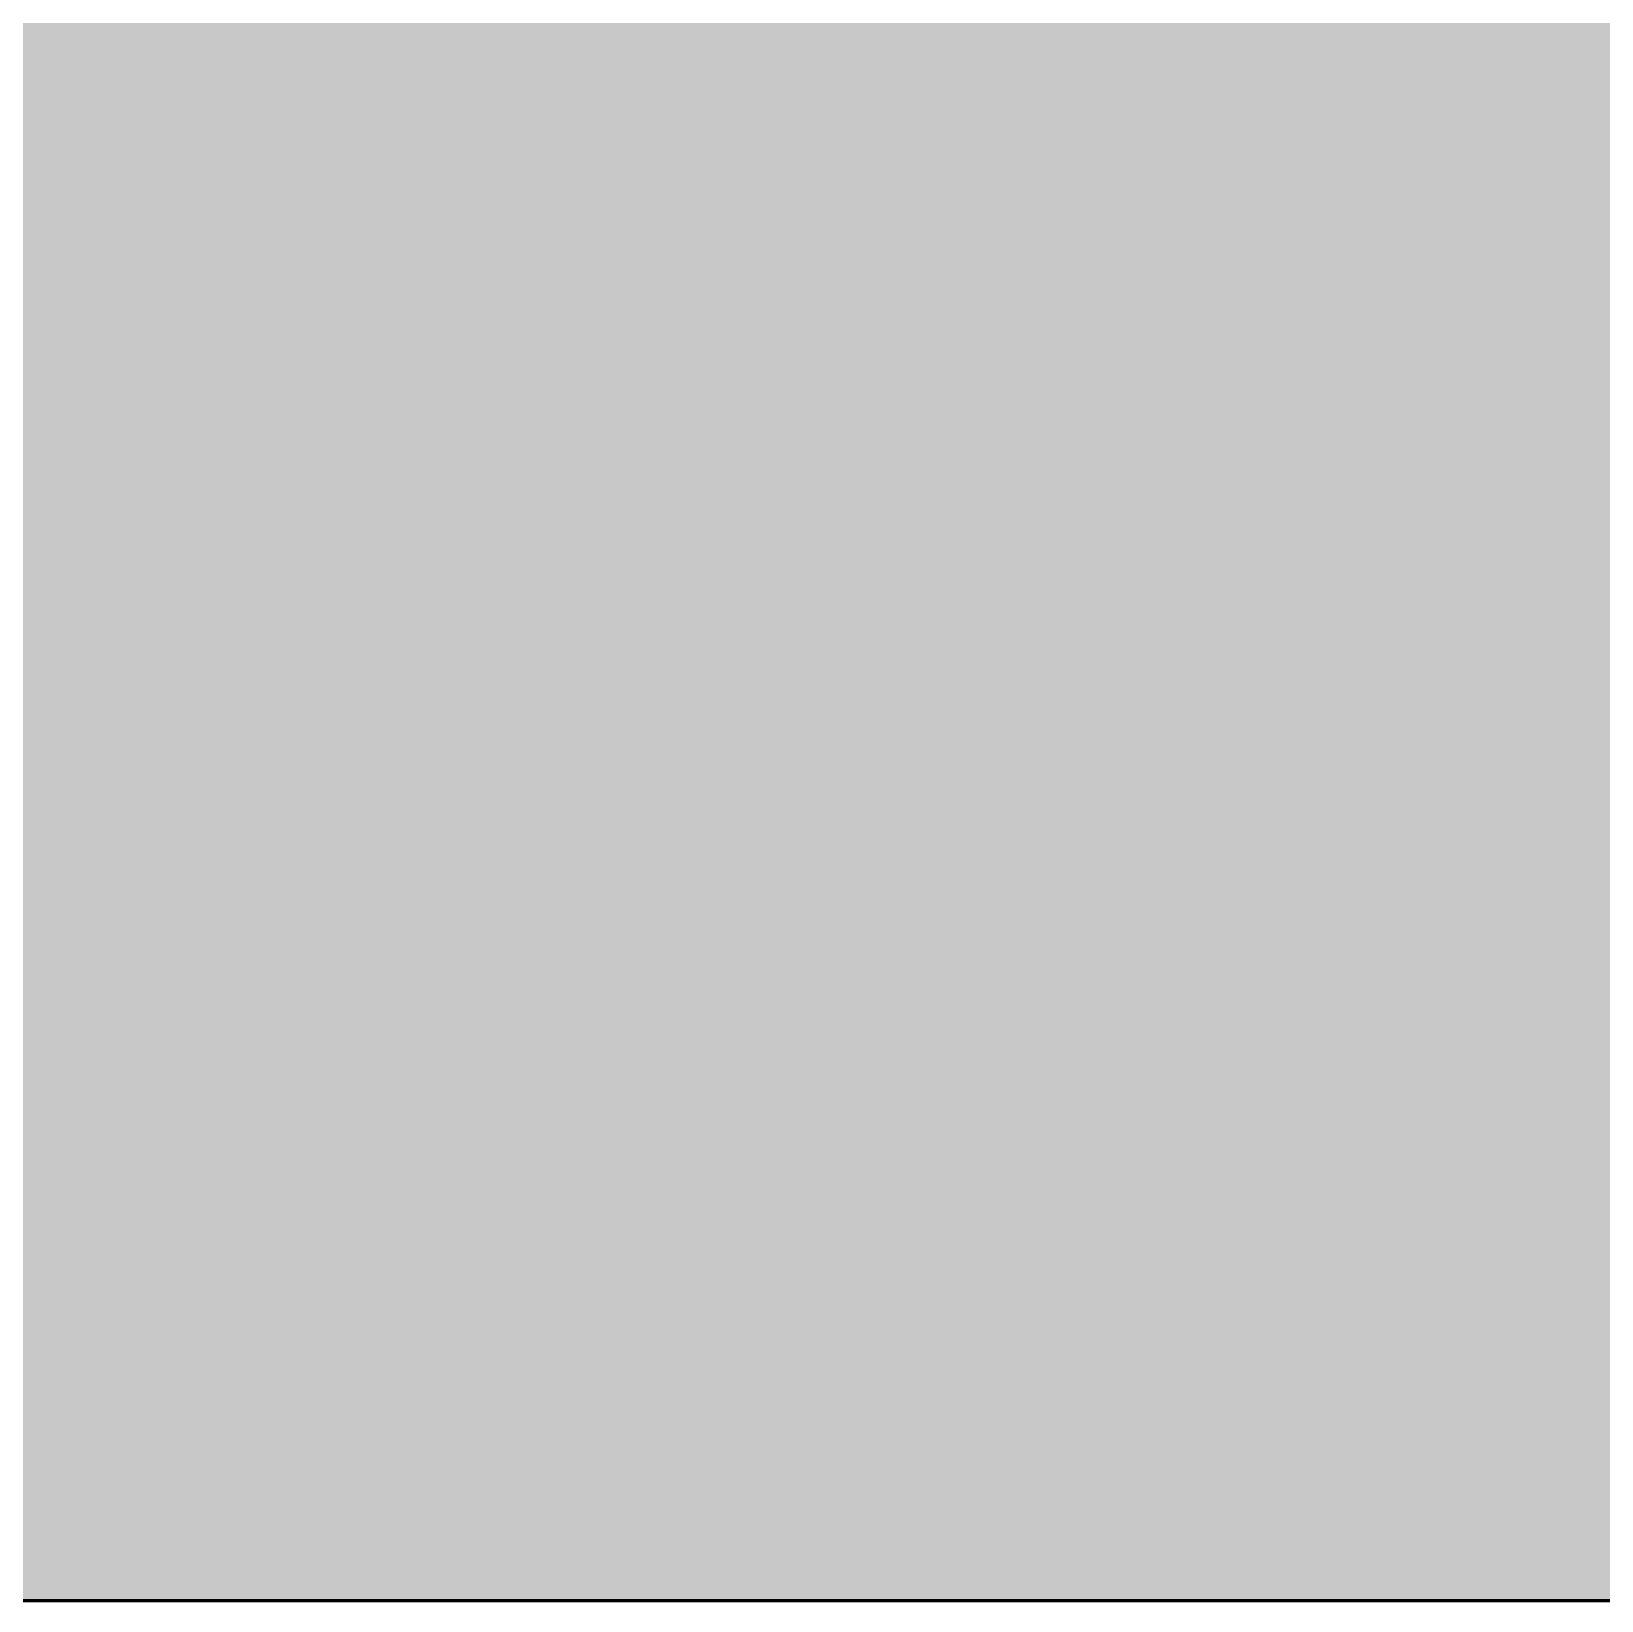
# Model space of a CAD drawing. Header units: inches. Extents: x -4061 to -1937, y 9836 to 11171.
# Drawn here: x -3080.24723 to -3080.23511, y 10361.1894 to 10361.20151 of the extents above; entities that cross this region are included whole.
import ezdxf

# ---------------------------------------------------------------- set-up
doc = ezdxf.new("R2010")
doc.units = ezdxf.units.IN
doc.header["$MEASUREMENT"] = 0
doc.layers.add('I-WALL-2', color=2, linetype='Continuous', lineweight=60)
doc.layers.add('S-BEAM', color=12, linetype='Continuous', lineweight=9)

# ---------------------------------------------------------------- blocks, each defined once
blk = doc.blocks.new('Dimension Lumber - 2x10-2055079-ENLARGED RCP - 1ST FLOOR PLAN - WEST')
at = {"layer": 'S-BEAM'}
h = blk.add_hatch(color=256, dxfattribs=at)
h.paths.add_polyline_path([(-54.6, 0.75), (-54.6, -0.75), (-23.286859, -0.75), (-23.286859, 0.75), (-37.227806, 0.75)], flags=0)
h.paths.add_polyline_path([(-20.911859, -0.75), (-19.158848, -0.75), (-19.158848, 0.75), (-20.911859, 0.75)], flags=0)
h.paths.add_polyline_path([(-16.783848, 0.75), (-16.783848, -0.75), (-14.916207, -0.75), (-14.916207, 0.75)], flags=0)
h.paths.add_polyline_path([(-12.541207, 0.75), (-12.541207, -0.75), (-9.6, -0.75), (-9.6, 0.75)], flags=0)
h.paths.add_polyline_path([(54.008585, 0.75), (54.008585, -0.75), (54.6, -0.75), (54.6, 0.75)], flags=0)

msp = doc.modelspace()

# ---------------------------------------------------------------- linework, layer by layer
at = {"layer": 'I-WALL-2'}
msp.add_line((-3093.123737, 10361.189396), (-3072.923737, 10361.189396), dxfattribs=at)

# ---------------------------------------------------------------- block references
at = {"layer": 'S-BEAM', "rotation": 90.00000000000037}
msp.add_blockref('Dimension Lumber - 2x10-2055079-ENLARGED RCP - 1ST FLOOR PLAN - WEST', (-3079.506549, 10415.789396), dxfattribs=at)

doc.saveas('drawing.dxf')
